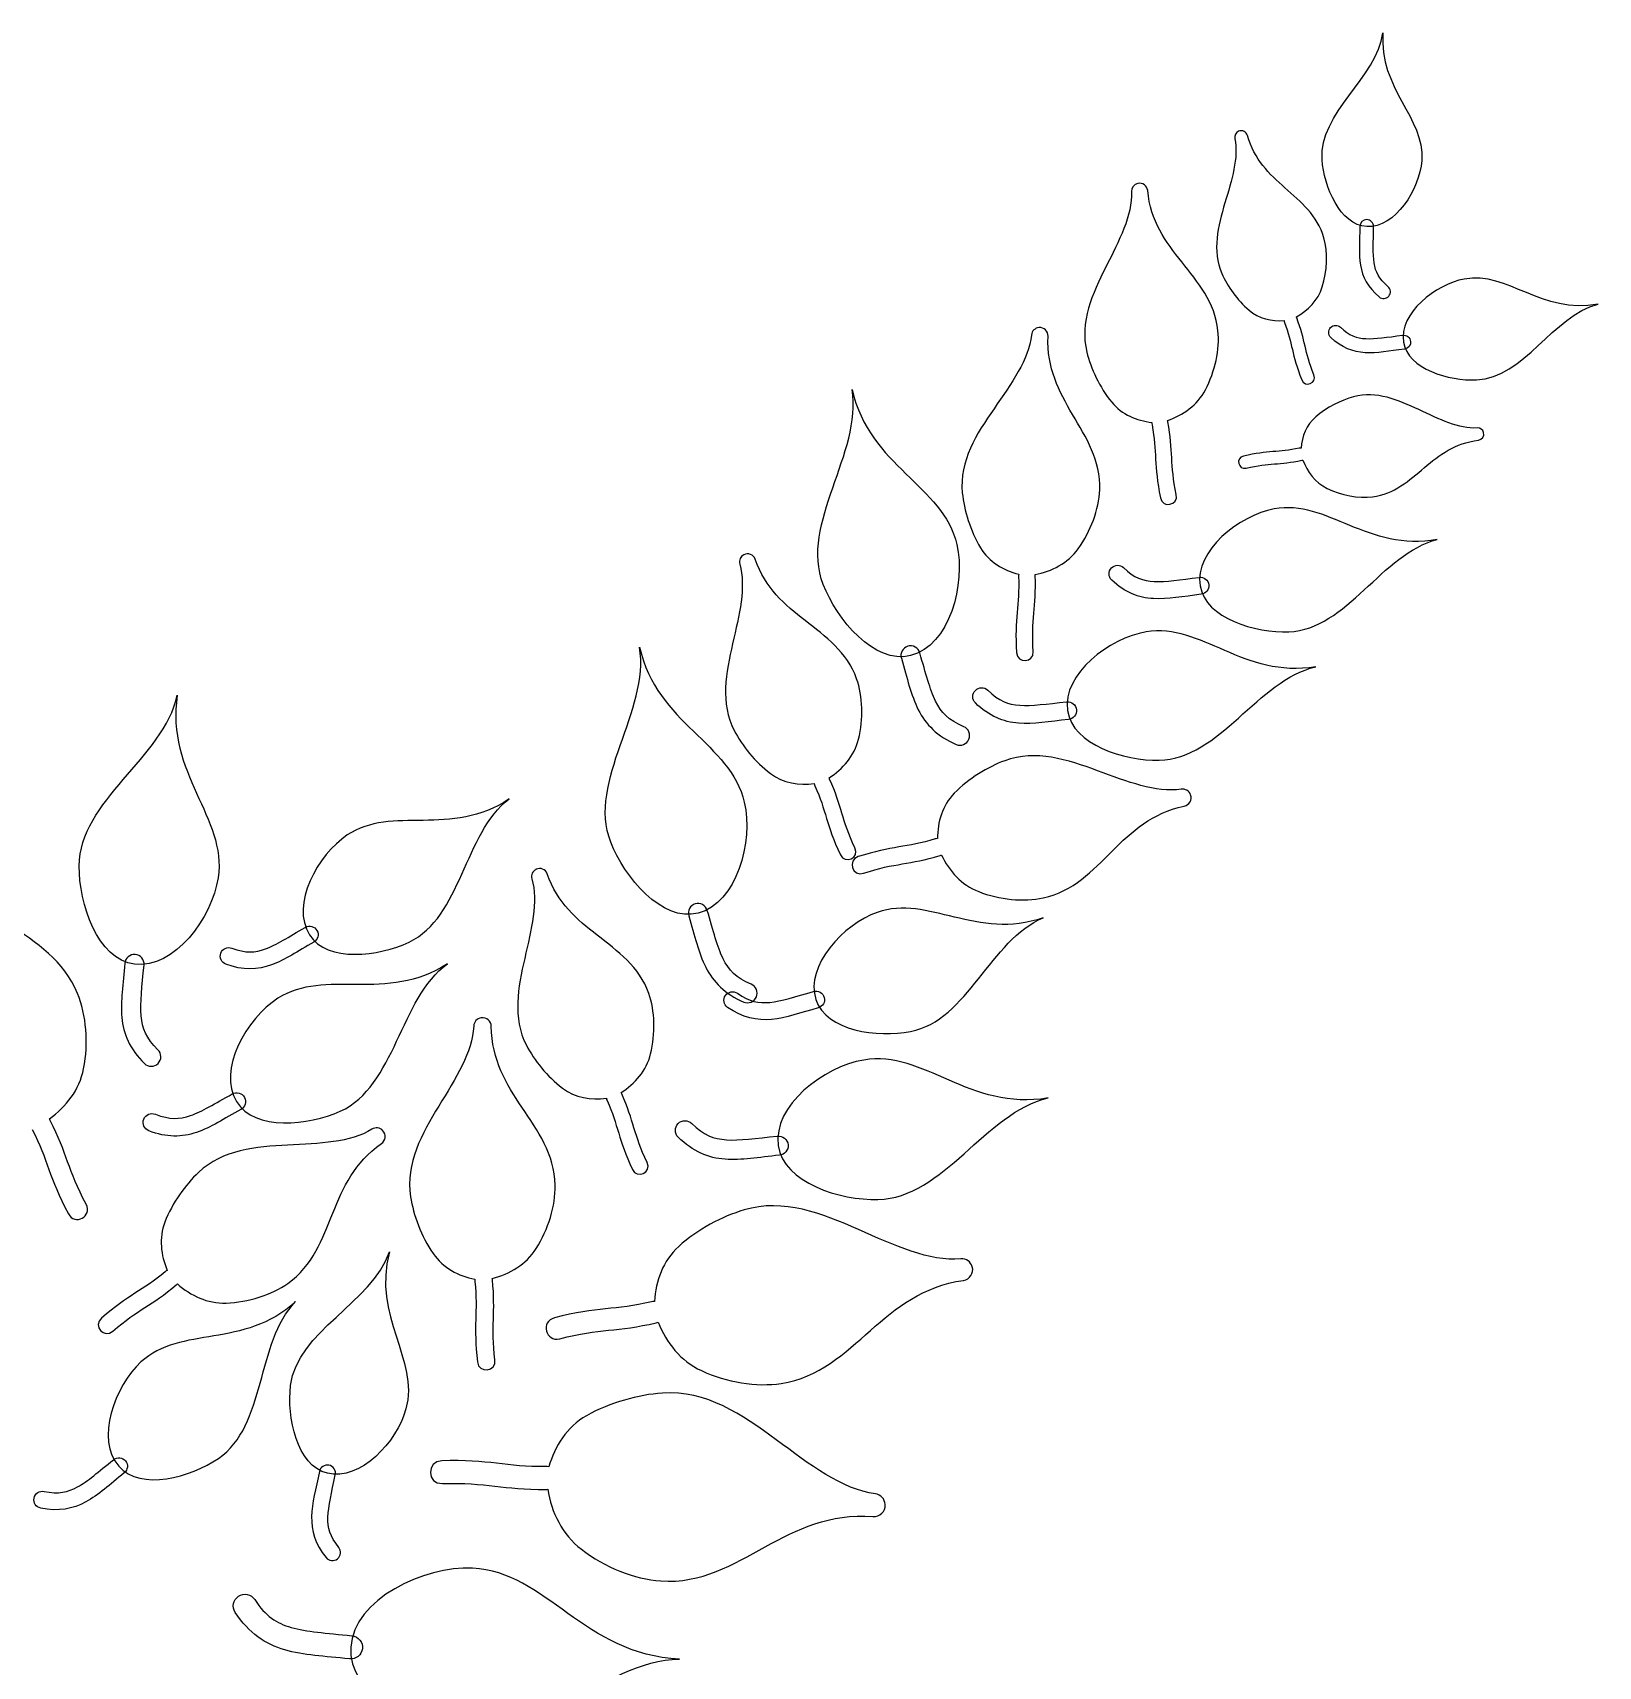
# Model space of a CAD drawing. Extents: x 5.1 to 86.3, y 5.1 to 86.3.
# Drawn here: x 55.47 to 61.68, y 69.31 to 75.78 of the extents above; entities that cross this region are included whole.
import ezdxf

# ---------------------------------------------------------------- set-up
doc = ezdxf.new("R2010")
doc.units = 0
doc.layers.add('View004', color=7, linetype='CONTINUOUS')

msp = doc.modelspace()

# ---------------------------------------------------------------- linework, layer by layer
at = {"layer": 'View004', "color": 1}
for p, q in [((60.251812, 75.391269), (60.251841, 75.391215)), ((59.852676, 75.18457), (59.852696, 75.184593)), ((60.759249, 75.04108), (60.759249, 75.04108)), ((60.759267, 75.013434), (60.759267, 75.013434)), ((59.461312, 74.613574), (59.461334, 74.613615)), ((60.90508, 74.55566), (60.90508, 74.55566)), ((60.933115, 74.558711), (60.933115, 74.558711)), ((61.222389, 74.197835), (61.222364, 74.197814)), ((58.29214, 73.713975), (58.292203, 73.713959)), ((60.09956, 73.590713), (60.09956, 73.590713)), ((60.133686, 73.594428), (60.133686, 73.594428)), ((58.941074, 73.351285), (58.941074, 73.351285)), ((58.952548, 73.314324), (58.952548, 73.314324)), ((59.574169, 73.096293), (59.574169, 73.096293)), ((59.609828, 73.099525), (59.609828, 73.099525)), ((60.061854, 72.762684), (60.061882, 72.762634)), ((57.468673, 72.467659), (57.468736, 72.467643)), ((58.099223, 72.330955), (58.099223, 72.330955)), ((58.110697, 72.293993), (58.110697, 72.293993)), ((56.6011, 72.225472), (56.6011, 72.225472)), ((56.571181, 72.208641), (56.571181, 72.208641)), ((55.878161, 72.091969), (55.878161, 72.091969)), ((55.880996, 72.130566), (55.880996, 72.130566)), ((58.61055, 71.960544), (58.61055, 71.960544)), ((58.577387, 71.951676), (58.577387, 71.951676)), ((57.251738, 71.879605), (57.251767, 71.879611)), ((56.282456, 71.547487), (56.282456, 71.547487)), ((56.313974, 71.564477), (56.313974, 71.564477)), ((56.862044, 71.432519), (56.862064, 71.432418)), ((58.428585, 71.37331), (58.428585, 71.37331)), ((58.467345, 71.376823), (58.467345, 71.376823)), ((59.196963, 70.893539), (59.196947, 70.893512)), ((55.815882, 70.103175), (55.815882, 70.103175)), ((55.842888, 70.124365), (55.842888, 70.124365)), ((56.648451, 70.107597), (56.648451, 70.107597)), ((56.642309, 70.075516), (56.642309, 70.075516)), ((58.852092, 69.951712), (58.852108, 69.951659)), ((56.734726, 69.386283), (56.734726, 69.386283)), ((56.781133, 69.380677), (56.781133, 69.380677))]:
    msp.add_line(p, q, dxfattribs=at)
for points in [[(60.582688, 75.278845), (60.56969, 75.464238), (60.799161, 75.600874), (60.823727, 75.781594)], [(60.823727, 75.781594), (60.806743, 75.558115), (60.989725, 75.447084), (60.977243, 75.274809)], [(60.251841, 75.391215), (60.240396, 75.386275), (60.234027, 75.373925), (60.236702, 75.361742)], [(60.28706, 75.374268), (60.28288, 75.38943), (60.266274, 75.397418), (60.251812, 75.391269)], [(60.236702, 75.361742), (60.252966, 75.286373), (60.224542, 75.198637), (60.197554, 75.107098)], [(60.435427, 75.166857), (60.373092, 75.222017), (60.313793, 75.278347), (60.28706, 75.374268)], [(60.759267, 75.013434), (60.65316, 75.019172), (60.590119, 75.172844), (60.582688, 75.278845)], [(60.977243, 75.274809), (60.969047, 75.161659), (60.872547, 75.007308), (60.759267, 75.013434)], [(59.828004, 75.152209), (59.831348, 75.057492), (59.778011, 74.957483), (59.725553, 74.852559)], [(59.852696, 75.184593), (59.837777, 75.181097), (59.827403, 75.167531), (59.828004, 75.152209)], [(59.891657, 75.156374), (59.889833, 75.175625), (59.871517, 75.188887), (59.852676, 75.18457)], [(60.026317, 74.873316), (59.962819, 74.953539), (59.903256, 75.034527), (59.891657, 75.156374)], [(60.58954, 74.969614), (60.564544, 75.058148), (60.497762, 75.111698), (60.435427, 75.166857)], [(60.197554, 75.107098), (60.170567, 75.015558), (60.145168, 74.91865), (60.18566, 74.827412)], [(60.732016, 75.013926), (60.731255, 74.954738), (60.72711, 74.906388), (60.73472, 74.860683)], [(60.759249, 75.04108), (60.744244, 75.041069), (60.732071, 75.028931), (60.732016, 75.013926)], [(60.778709, 75.032772), (60.773606, 75.03805), (60.76659, 75.041045), (60.759249, 75.04108)], [(60.78636, 75.013045), (60.78657, 75.020383), (60.783812, 75.027495), (60.778709, 75.032772)], [(60.788775, 74.869486), (60.782795, 74.905515), (60.785568, 74.952122), (60.78636, 75.013045)], [(60.583232, 74.77469), (60.603532, 74.838948), (60.606048, 74.911153), (60.58954, 74.969614)], [(60.170131, 74.601319), (60.159035, 74.713852), (60.089812, 74.793092), (60.026317, 74.873316)], [(60.843459, 74.776727), (60.807258, 74.807277), (60.794745, 74.833457), (60.788775, 74.869486)], [(59.725553, 74.852559), (59.673098, 74.747635), (59.621406, 74.63587), (59.650663, 74.516714)], [(60.18566, 74.827412), (60.207913, 74.777259), (60.245822, 74.722565), (60.293091, 74.682224)], [(60.73472, 74.860683), (60.742289, 74.81498), (60.763951, 74.772439), (60.808205, 74.735093)], [(61.145902, 74.805702), (61.032082, 74.784828), (60.88629, 74.669842), (60.90508, 74.55566)], [(61.676808, 74.706314), (61.452094, 74.664278), (61.319196, 74.837487), (61.145902, 74.805702)], [(60.480743, 74.656132), (60.527103, 74.682322), (60.566301, 74.721104), (60.583232, 74.77469)], [(60.808205, 74.735093), (60.819701, 74.725358), (60.836913, 74.726786), (60.846649, 74.738283)], [(60.846649, 74.738283), (60.856384, 74.749779), (60.854956, 74.766991), (60.843459, 74.776727)], [(60.293091, 74.682224), (60.332391, 74.648685), (60.382429, 74.637764), (60.432027, 74.640887)], [(61.193804, 74.406086), (61.383229, 74.413492), (61.496293, 74.661338), (61.676808, 74.706314)], [(59.461334, 74.613615), (59.445557, 74.612247), (59.432963, 74.599821), (59.431352, 74.584051)], [(59.497116, 74.579055), (59.498104, 74.59902), (59.481216, 74.615261), (59.461312, 74.613574)], [(60.432027, 74.640887), (60.432347, 74.638455), (60.432863, 74.636099), (60.433775, 74.633819)], [(60.433775, 74.633819), (60.465269, 74.55002), (60.4621, 74.506334), (60.501779, 74.406853)], [(60.482491, 74.6518), (60.482046, 74.65332), (60.481503, 74.654688), (60.480743, 74.656132)], [(60.550161, 74.425936), (60.512822, 74.519516), (60.516349, 74.561618), (60.482491, 74.6518)], [(60.61742, 74.574375), (60.606272, 74.584952), (60.605809, 74.602562), (60.616385, 74.61371)], [(60.616385, 74.61371), (60.626961, 74.624858), (60.644572, 74.625321), (60.65572, 74.614745)], [(60.65572, 74.614745), (60.690717, 74.58143), (60.718652, 74.57165), (60.755846, 74.569597)], [(59.431352, 74.584051), (59.421039, 74.486604), (59.351883, 74.391986), (59.282939, 74.292205)], [(59.593828, 74.269739), (59.540491, 74.361086), (59.491284, 74.452643), (59.497116, 74.579055)], [(60.120343, 74.366824), (60.158807, 74.440187), (60.177465, 74.52701), (60.170131, 74.601319)], [(60.752922, 74.51381), (60.705741, 74.51641), (60.660201, 74.53365), (60.61742, 74.574375)], [(60.755846, 74.569597), (60.793042, 74.567534), (60.839992, 74.57552), (60.901677, 74.583088)], [(60.901677, 74.583088), (60.909094, 74.584116), (60.916613, 74.582109), (60.92253, 74.577521)], [(60.90508, 74.55566), (60.92268, 74.448709), (61.085497, 74.401851), (61.193804, 74.406086)], [(60.933115, 74.558711), (60.934769, 74.543496), (60.923813, 74.529805), (60.908605, 74.528084)], [(60.92253, 74.577521), (60.928448, 74.572933), (60.932264, 74.566151), (60.933115, 74.558711)], [(59.650663, 74.516714), (59.666745, 74.451217), (59.700777, 74.376838), (59.749249, 74.3178)], [(60.908605, 74.528084), (60.848675, 74.52074), (60.800111, 74.511169), (60.752922, 74.51381)], [(60.501779, 74.406853), (60.514046, 74.373572), (60.563917, 74.393241), (60.550161, 74.425936)], [(58.606509, 73.596097), (58.512347, 73.838618), (58.762604, 74.116361), (58.720608, 74.36819)], [(58.720608, 74.36819), (58.790451, 74.062324), (59.081115, 73.989638), (59.135773, 73.754106)], [(59.970688, 74.245539), (60.032454, 74.267199), (60.088266, 74.305647), (60.120343, 74.366824)], [(60.965795, 74.288459), (60.884474, 74.326497), (60.797933, 74.363813), (60.707355, 74.339052)], [(59.282939, 74.292205), (59.213992, 74.192424), (59.144843, 74.085528), (59.157478, 73.959305)], [(59.749249, 74.3178), (59.789544, 74.268719), (59.84773, 74.24468), (59.908419, 74.237734)], [(60.707355, 74.339052), (60.657567, 74.325441), (60.60134, 74.297921), (60.557139, 74.259657)], [(61.197094, 74.216062), (61.124697, 74.211578), (61.047117, 74.250421), (60.965795, 74.288459)], [(59.701517, 73.970417), (59.706533, 74.087223), (59.647169, 74.178393), (59.593828, 74.269739)], [(59.908419, 74.237734), (59.908286, 74.23477), (59.9084, 74.23173), (59.908992, 74.228773)], [(59.908992, 74.228773), (59.928972, 74.120565), (59.91568, 74.068391), (59.942181, 73.939437)], [(59.971828, 74.239991), (59.971611, 74.241891), (59.971229, 74.243715), (59.970688, 74.245539)], [(60.00485, 73.95206), (59.979915, 74.073367), (59.993291, 74.123547), (59.971828, 74.239991)], [(60.557139, 74.259657), (60.520393, 74.227851), (60.503164, 74.182851), (60.49906, 74.136281)], [(60.987723, 74.058775), (61.047831, 74.10895), (61.108604, 74.156143), (61.201595, 74.16745)], [(61.222364, 74.197814), (61.2194, 74.209161), (61.208806, 74.216822), (61.197094, 74.216062)], [(61.201595, 74.16745), (61.216286, 74.169198), (61.226067, 74.183509), (61.222389, 74.197835)], [(60.271519, 74.104497), (60.238832, 74.097809), (60.25008, 74.04863), (60.282433, 74.0568)], [(60.49222, 74.135665), (60.409832, 74.118215), (60.36965, 74.127335), (60.271519, 74.104497)], [(60.49906, 74.136281), (60.49678, 74.136324), (60.494424, 74.136176), (60.49222, 74.135665)], [(60.282433, 74.0568), (60.374744, 74.0783), (60.413402, 74.069066), (60.502061, 74.087815)], [(60.502061, 74.087815), (60.503505, 74.088019), (60.504949, 74.088348), (60.506317, 74.088803)], [(60.506317, 74.088803), (60.524124, 74.04198), (60.554653, 74.000048), (60.602097, 73.976728)], [(60.782496, 73.943318), (60.868371, 73.954057), (60.927613, 74.008595), (60.987723, 74.058775)], [(59.616483, 73.737613), (59.666521, 73.807123), (59.698231, 73.893285), (59.701517, 73.970417)], [(60.602097, 73.976728), (60.658991, 73.94876), (60.725791, 73.93622), (60.782496, 73.943318)], [(59.157478, 73.959305), (59.164394, 73.889924), (59.188455, 73.80884), (59.229488, 73.741364)], [(59.942181, 73.939437), (59.949826, 73.896512), (60.014419, 73.909531), (60.00485, 73.95206)], [(61.038967, 73.774101), (60.765428, 73.722931), (60.603654, 73.933775), (60.392707, 73.895084)], [(60.392707, 73.895084), (60.254156, 73.869674), (60.076688, 73.729705), (60.09956, 73.590713)], [(60.451017, 73.408641), (60.681599, 73.417655), (60.81923, 73.719353), (61.038967, 73.774101)], [(58.292203, 73.713959), (58.278539, 73.707043), (58.271676, 73.691387), (58.275894, 73.676643)], [(58.336691, 73.695826), (58.330383, 73.714104), (58.309415, 73.722632), (58.29214, 73.713975)], [(59.135773, 73.754106), (59.171674, 73.599409), (59.106562, 73.353048), (58.952548, 73.314324)], [(59.229488, 73.741364), (59.263604, 73.685268), (59.319672, 73.652204), (59.380786, 73.636277)], [(59.445667, 73.635208), (59.512037, 73.648402), (59.574758, 73.679653), (59.616483, 73.737613)], [(58.275894, 73.676643), (58.301627, 73.585427), (58.273462, 73.475616), (58.247417, 73.361246)], [(58.534627, 73.452769), (58.453922, 73.515651), (58.376851, 73.580205), (58.336691, 73.695826)], [(59.749398, 73.613495), (59.735828, 73.626369), (59.735264, 73.647807), (59.748138, 73.661377)], [(59.748138, 73.661377), (59.761012, 73.674947), (59.78245, 73.675511), (59.79602, 73.662636)], [(59.79602, 73.662636), (59.83862, 73.622083), (59.872625, 73.610178), (59.917901, 73.607679)], [(58.952548, 73.314324), (58.808288, 73.278052), (58.660347, 73.457431), (58.606509, 73.596097)], [(59.380069, 73.62702), (59.384781, 73.51335), (59.363622, 73.461875), (59.372005, 73.326022)], [(59.380786, 73.636277), (59.380215, 73.633237), (59.379874, 73.630121), (59.380069, 73.62702)], [(59.437996, 73.329822), (59.4301, 73.457618), (59.451076, 73.507041), (59.446029, 73.629356)], [(59.446029, 73.629356), (59.446083, 73.631332), (59.445962, 73.633308), (59.445667, 73.635208)], [(59.914342, 73.539771), (59.856909, 73.542935), (59.801474, 73.563922), (59.749398, 73.613495)], [(59.917901, 73.607679), (59.963179, 73.605167), (60.02033, 73.614889), (60.095418, 73.624101)], [(60.095418, 73.624101), (60.104446, 73.625353), (60.113598, 73.62291), (60.120802, 73.617324)], [(60.09956, 73.590713), (60.120984, 73.460525), (60.319178, 73.403485), (60.451017, 73.408641)], [(60.133686, 73.594428), (60.1357, 73.575906), (60.122364, 73.559241), (60.103851, 73.557146)], [(60.120802, 73.617324), (60.128005, 73.611739), (60.13265, 73.603484), (60.133686, 73.594428)], [(60.103851, 73.557146), (60.030899, 73.548206), (59.971783, 73.536555), (59.914342, 73.539771)], [(58.738832, 73.222628), (58.701371, 73.329321), (58.615333, 73.389888), (58.534627, 73.452769)], [(60.557322, 73.26988), (60.271087, 73.22166), (60.106339, 73.44459), (59.885615, 73.408207)], [(59.885615, 73.408207), (59.740643, 73.384313), (59.552929, 73.241677), (59.574169, 73.096293)], [(57.764659, 72.575766), (57.670497, 72.818287), (57.920754, 73.09603), (57.878757, 73.34786)], [(57.878757, 73.34786), (57.9486, 73.041993), (58.239265, 72.969308), (58.293922, 72.733776)], [(58.247417, 73.361246), (58.221333, 73.246876), (58.197614, 73.126041), (58.254257, 73.017221)], [(58.941074, 73.351285), (58.921014, 73.345056), (58.909764, 73.323783), (58.915905, 73.303697)], [(58.970536, 73.348236), (58.961527, 73.353179), (58.950904, 73.354278), (58.941074, 73.351285)], [(58.988937, 73.325024), (58.98618, 73.334924), (58.979546, 73.343292), (58.970536, 73.348236)], [(59.051622, 73.134061), (59.028704, 73.179762), (59.013109, 73.243232), (58.988937, 73.325024)], [(59.372005, 73.326022), (59.373601, 73.280977), (59.441606, 73.284913), (59.437996, 73.329822)], [(58.915905, 73.303697), (58.9394, 73.224236), (58.953882, 73.157867), (58.982987, 73.099903)], [(59.937278, 72.8998), (60.177921, 72.904865), (60.327129, 73.216916), (60.557322, 73.26988)], [(58.746052, 72.983016), (58.766025, 73.063408), (58.763562, 73.152178), (58.738832, 73.222628)], [(59.209001, 73.176597), (59.222682, 73.190507), (59.24505, 73.190692), (59.25896, 73.17701)], [(55.659111, 72.480756), (55.660144, 72.740914), (55.994626, 72.907921), (56.047616, 73.157668)], [(56.047616, 73.157668), (56.000786, 72.847444), (56.244747, 72.673513), (56.2095, 72.434305)], [(59.163161, 73.032672), (59.1021, 73.058531), (59.074527, 73.088357), (59.051622, 73.134061)], [(59.209414, 73.126638), (59.195504, 73.14032), (59.195319, 73.162687), (59.209001, 73.176597)], [(59.380047, 73.046648), (59.32021, 73.051029), (59.262792, 73.073958), (59.209414, 73.126638)], [(59.25896, 73.17701), (59.302625, 73.133916), (59.337865, 73.120861), (59.385036, 73.117403)], [(59.385036, 73.117403), (59.432209, 73.113932), (59.491995, 73.122996), (59.570477, 73.131191)], [(59.570477, 73.131191), (59.579916, 73.132327), (59.589415, 73.129606), (59.596822, 73.123646)], [(59.596822, 73.123646), (59.604229, 73.117686), (59.608918, 73.108989), (59.609828, 73.099525)], [(58.982987, 73.099903), (59.012036, 73.041924), (59.05862, 72.99401), (59.133262, 72.9624)], [(59.578013, 73.061205), (59.501763, 73.053253), (59.439892, 73.042215), (59.380047, 73.046648)], [(59.574169, 73.096293), (59.594063, 72.960117), (59.799686, 72.896903), (59.937278, 72.8998)], [(59.609828, 73.099525), (59.61158, 73.080171), (59.597359, 73.063042), (59.578013, 73.061205)], [(58.254257, 73.017221), (58.285409, 72.957409), (58.336109, 72.893217), (58.397195, 72.847356)], [(59.183348, 72.982587), (59.191604, 73.001992), (59.182566, 73.024416), (59.163161, 73.032672)], [(58.629422, 72.829705), (58.684287, 72.865387), (58.729395, 72.915978), (58.746052, 72.983016)], [(59.133262, 72.9624), (59.152667, 72.954144), (59.175091, 72.963181), (59.183348, 72.982587)], [(59.692672, 72.858333), (59.574526, 72.901668), (59.449179, 72.943359), (59.325667, 72.897876)], [(59.325667, 72.897876), (59.257776, 72.872872), (59.182568, 72.827667), (59.125448, 72.768914)], [(58.397195, 72.847356), (58.447978, 72.809226), (58.510206, 72.799673), (58.570811, 72.807311)], [(58.570811, 72.807311), (58.571389, 72.804347), (58.572255, 72.801459), (58.573471, 72.798738)], [(58.573471, 72.798738), (58.618539, 72.698353), (58.618007, 72.644518), (58.67432, 72.525523)], [(58.631854, 72.824537), (58.631194, 72.826361), (58.63041, 72.828033), (58.629422, 72.829705)], [(58.732209, 72.552647), (58.679222, 72.664583), (58.680316, 72.716503), (58.631854, 72.824537)], [(60.024399, 72.785069), (59.923833, 72.770112), (59.810817, 72.814998), (59.692672, 72.858333)], [(57.362864, 72.746558), (57.131463, 72.591976), (56.899828, 72.722249), (56.721074, 72.603747)], [(56.965917, 72.17939), (57.174392, 72.278324), (57.18234, 72.609836), (57.362864, 72.746558)], [(58.293922, 72.733776), (58.329824, 72.579079), (58.264711, 72.332717), (58.110697, 72.293993)], [(59.125448, 72.768914), (59.077956, 72.720069), (59.059313, 72.655157), (59.059192, 72.589628)], [(60.061882, 72.762634), (60.05641, 72.778115), (60.040655, 72.787547), (60.024399, 72.785069)], [(60.036478, 72.717753), (60.056785, 72.721933), (60.068717, 72.743129), (60.061854, 72.762684)], [(59.750886, 72.54024), (59.82879, 72.617551), (59.907977, 72.690768), (60.036478, 72.717753)], [(56.721074, 72.603747), (56.603668, 72.525917), (56.495511, 72.327451), (56.571181, 72.208641)], [(58.110697, 72.293993), (57.966438, 72.257722), (57.818497, 72.437101), (57.764659, 72.575766)], [(58.67432, 72.525523), (58.691929, 72.485638), (58.751591, 72.513599), (58.732209, 72.552647)], [(59.049707, 72.587956), (58.936751, 72.553673), (58.879539, 72.561569), (58.745248, 72.517854)], [(59.059192, 72.589628), (59.056, 72.589412), (59.052808, 72.588927), (59.049707, 72.587956)], [(59.478186, 72.354296), (59.596819, 72.379627), (59.672984, 72.462927), (59.750886, 72.54024)], [(55.878161, 72.091969), (55.730628, 72.110956), (55.658519, 72.332007), (55.659111, 72.480756)], [(57.513225, 72.44951), (57.506917, 72.467788), (57.485948, 72.476315), (57.468673, 72.467659)], [(58.745248, 72.517854), (58.700408, 72.504554), (58.72203, 72.437257), (58.766232, 72.452562)], [(58.766232, 72.452562), (58.892556, 72.493693), (58.947654, 72.485463), (59.069211, 72.522315)], [(59.069211, 72.522315), (59.071187, 72.522773), (59.073163, 72.523379), (59.074987, 72.524215)], [(59.074987, 72.524215), (59.105485, 72.460975), (59.153172, 72.406086), (59.222236, 72.379231)], [(56.2095, 72.434305), (56.186353, 72.277193), (56.035669, 72.071698), (55.878161, 72.091969)], [(57.452427, 72.430327), (57.47816, 72.33911), (57.449995, 72.2293), (57.42395, 72.11493)], [(57.468736, 72.467643), (57.455072, 72.460727), (57.448209, 72.445071), (57.452427, 72.430327)], [(57.711161, 72.206452), (57.630455, 72.269335), (57.553385, 72.333888), (57.513225, 72.44951)], [(59.477909, 72.275985), (59.215354, 72.183756), (59.023357, 72.367503), (58.820763, 72.297139)], [(59.222236, 72.379231), (59.305059, 72.34703), (59.399852, 72.337561), (59.478186, 72.354296)], [(58.099223, 72.330955), (58.079164, 72.324725), (58.067914, 72.303453), (58.074055, 72.283366)], [(58.074055, 72.283366), (58.09755, 72.203905), (58.112032, 72.137537), (58.141137, 72.079572)], [(58.128686, 72.327905), (58.119677, 72.332848), (58.109054, 72.333948), (58.099223, 72.330955)], [(58.147087, 72.304693), (58.14433, 72.314593), (58.137695, 72.322962), (58.128686, 72.327905)], [(58.209772, 72.11373), (58.186853, 72.159431), (58.171259, 72.222902), (58.147087, 72.304693)], [(58.820763, 72.297139), (58.687698, 72.250926), (58.533615, 72.085562), (58.577387, 71.951676)], [(55.652418, 71.976244), (55.598929, 72.106847), (55.48784, 72.176866), (55.383244, 72.250109)], [(56.397478, 72.152828), (56.440098, 72.168318), (56.488827, 72.199724), (56.554248, 72.237712)], [(56.554248, 72.237712), (56.562057, 72.242413), (56.571433, 72.243764), (56.580252, 72.24146)], [(56.580252, 72.24146), (56.589071, 72.239156), (56.596587, 72.233392), (56.6011, 72.225472)], [(56.6011, 72.225472), (56.610232, 72.209233), (56.604521, 72.188667), (56.588323, 72.179463)], [(58.952472, 71.82525), (59.178993, 71.869274), (59.269072, 72.188413), (59.477909, 72.275985)], [(56.220274, 72.135466), (56.226777, 72.153005), (56.246267, 72.161951), (56.263805, 72.155448)], [(56.263805, 72.155448), (56.318918, 72.134906), (56.354865, 72.137327), (56.397478, 72.152828)], [(56.588323, 72.179463), (56.524759, 72.142564), (56.474982, 72.108612), (56.420901, 72.088988)], [(56.571181, 72.208641), (56.642059, 72.097356), (56.846719, 72.122822), (56.965917, 72.17939)], [(57.915365, 71.976311), (57.877905, 72.083005), (57.791866, 72.143571), (57.711161, 72.206452)], [(55.84017, 72.095476), (55.832984, 72.012926), (55.822196, 71.945858), (55.828091, 71.881265)], [(55.880996, 72.130566), (55.860048, 72.132102), (55.841798, 72.116417), (55.84017, 72.095476)], [(55.907303, 72.116955), (55.900725, 72.12485), (55.89124, 72.129757), (55.880996, 72.130566)], [(55.904464, 71.887962), (55.899842, 71.938878), (55.908534, 72.003656), (55.915943, 72.088623)], [(55.915943, 72.088623), (55.916996, 72.098845), (55.913881, 72.10906), (55.907303, 72.116955)], [(56.240255, 72.091935), (56.222716, 72.098438), (56.21377, 72.117928), (56.220274, 72.135466)], [(56.420901, 72.088988), (56.366848, 72.06932), (56.307626, 72.066825), (56.240255, 72.091935)], [(57.118216, 72.093589), (56.873982, 71.936729), (56.63486, 72.076946), (56.44621, 71.956722)], [(56.693575, 71.509557), (56.912853, 71.608814), (56.927377, 71.954398), (57.118216, 72.093589)], [(57.42395, 72.11493), (57.397866, 72.00056), (57.374154, 71.879725), (57.43079, 71.770905)], [(58.321311, 72.012342), (58.26025, 72.0382), (58.232676, 72.068026), (58.209772, 72.11373)], [(58.141137, 72.079572), (58.170186, 72.021593), (58.216769, 71.97368), (58.291412, 71.942069)], [(55.676685, 71.678042), (55.696467, 71.779518), (55.68775, 71.890007), (55.652418, 71.976244)], [(56.44621, 71.956722), (56.322303, 71.877761), (56.205774, 71.672816), (56.282456, 71.547487)], [(57.922585, 71.7367), (57.942558, 71.817092), (57.940095, 71.905862), (57.915365, 71.976311)], [(58.22784, 71.920866), (58.212468, 71.931523), (58.208646, 71.952625), (58.219303, 71.967997)], [(58.219303, 71.967997), (58.229961, 71.983369), (58.251062, 71.987191), (58.266434, 71.976534)], [(58.266434, 71.976534), (58.314714, 71.942941), (58.350135, 71.936353), (58.395264, 71.940778)], [(58.291412, 71.942069), (58.310817, 71.933813), (58.333241, 71.942851), (58.341497, 71.962256)], [(58.341497, 71.962256), (58.349754, 71.981661), (58.340716, 72.004085), (58.321311, 72.012342)], [(58.395264, 71.940778), (58.440396, 71.945191), (58.4954, 71.963503), (58.568209, 71.984043)], [(58.568209, 71.984043), (58.576942, 71.986655), (58.586359, 71.985634), (58.594329, 71.981211)], [(58.61055, 71.960544), (58.615361, 71.942545), (58.604718, 71.924043), (58.586741, 71.919153)], [(58.594329, 71.981211), (58.602298, 71.976788), (58.608147, 71.969336), (58.61055, 71.960544)], [(58.402087, 71.87312), (58.344842, 71.867502), (58.286858, 71.879801), (58.22784, 71.920866)], [(58.586741, 71.919153), (58.516001, 71.899207), (58.459349, 71.87869), (58.402087, 71.87312)], [(58.577387, 71.951676), (58.618387, 71.826268), (58.822956, 71.800077), (58.952472, 71.82525)], [(55.828091, 71.881265), (55.83393, 71.81668), (55.859769, 71.755051), (55.917684, 71.698337)], [(55.971208, 71.752811), (55.92383, 71.799205), (55.909071, 71.837048), (55.904464, 71.887962)], [(57.221975, 71.846597), (57.217111, 71.74323), (57.150026, 71.63922), (57.083484, 71.529781)], [(57.251767, 71.879611), (57.235222, 71.877179), (57.222705, 71.863324), (57.221975, 71.846597)], [(57.291608, 71.845413), (57.291399, 71.866518), (57.272623, 71.882599), (57.251738, 71.879605)], [(57.412614, 71.525274), (57.350758, 71.61829), (57.293244, 71.711784), (57.291608, 71.845413)], [(57.43079, 71.770905), (57.461942, 71.711093), (57.512642, 71.646901), (57.573728, 71.601039)], [(55.917684, 71.698337), (55.932727, 71.683557), (55.956903, 71.68377), (55.971683, 71.698813)], [(55.971683, 71.698813), (55.986463, 71.713855), (55.98625, 71.738031), (55.971208, 71.752811)], [(57.805955, 71.583388), (57.86082, 71.61907), (57.905928, 71.669662), (57.922585, 71.7367)], [(58.76711, 71.712344), (58.609534, 71.686372), (58.405499, 71.531334), (58.428585, 71.37331)], [(59.497221, 71.561989), (59.186099, 71.509577), (59.007026, 71.75189), (58.76711, 71.712344)], [(55.541067, 71.479527), (55.607187, 71.527498), (55.660188, 71.593423), (55.676685, 71.678042)], [(56.100252, 71.492546), (56.144992, 71.507899), (56.196401, 71.539736), (56.265342, 71.578123)], [(56.265342, 71.578123), (56.273575, 71.582878), (56.283378, 71.584111), (56.292532, 71.581543)], [(56.292532, 71.581543), (56.301686, 71.578974), (56.309417, 71.572821), (56.313974, 71.564477)], [(57.573728, 71.601039), (57.624511, 71.56291), (57.686739, 71.553357), (57.747344, 71.560995)], [(57.808387, 71.57822), (57.807727, 71.580044), (57.806943, 71.581716), (57.805955, 71.583388)], [(57.908742, 71.306331), (57.855755, 71.418267), (57.856849, 71.470186), (57.808387, 71.57822)], [(55.915119, 71.477773), (55.922231, 71.495941), (55.942725, 71.504904), (55.960893, 71.497792)], [(56.299784, 71.516734), (56.232799, 71.479448), (56.180249, 71.444976), (56.123479, 71.425527)], [(56.282456, 71.547487), (56.354281, 71.430095), (56.5682, 71.452804), (56.693575, 71.509557)], [(56.313974, 71.564477), (56.323193, 71.54737), (56.31685, 71.526029), (56.299784, 71.516734)], [(57.083484, 71.529781), (57.016946, 71.420342), (56.950625, 71.303389), (56.971719, 71.171097)], [(57.544578, 71.216348), (57.542678, 71.339797), (57.474468, 71.432258), (57.412614, 71.525274)], [(57.747344, 71.560995), (57.747922, 71.558031), (57.748788, 71.555143), (57.750004, 71.552422)], [(57.750004, 71.552422), (57.795072, 71.452037), (57.79454, 71.398202), (57.850853, 71.279207)], [(58.823265, 71.159732), (59.084832, 71.165237), (59.247013, 71.504421), (59.497221, 71.561989)], [(55.544411, 71.473295), (55.543499, 71.475499), (55.542359, 71.477551), (55.541067, 71.479527)], [(55.686799, 71.140785), (55.613634, 71.276935), (55.611688, 71.34172), (55.544411, 71.473295)], [(55.935138, 71.431998), (55.91697, 71.43911), (55.908007, 71.459604), (55.915119, 71.477773)], [(55.960893, 71.497792), (56.017984, 71.475333), (56.055519, 71.477182), (56.100252, 71.492546)], [(56.818775, 71.438346), (56.732186, 71.385055), (56.610624, 71.381901), (56.484955, 71.375304)], [(56.862064, 71.432418), (56.850907, 71.444487), (56.832751, 71.44698), (56.818775, 71.438346)], [(58.032115, 71.406293), (58.016996, 71.421164), (58.016795, 71.445476), (58.031666, 71.460596)], [(58.031666, 71.460596), (58.046538, 71.475715), (58.07085, 71.475916), (58.085969, 71.461045)], [(58.085969, 71.461045), (58.133431, 71.414204), (58.171735, 71.400013), (58.223008, 71.396255)], [(55.473281, 71.437419), (55.535844, 71.315161), (55.538603, 71.248025), (55.61637, 71.103287)], [(56.123479, 71.425527), (56.066737, 71.406032), (56.004928, 71.404543), (55.935138, 71.431998)], [(56.484955, 71.375304), (56.359286, 71.368692), (56.227641, 71.357763), (56.131954, 71.267386)], [(56.663529, 71.105735), (56.704767, 71.207447), (56.748798, 71.305899), (56.856344, 71.381227)], [(56.856344, 71.381227), (56.873361, 71.393083), (56.876013, 71.417228), (56.862044, 71.432519)], [(58.217585, 71.319349), (58.152545, 71.32411), (58.090134, 71.349033), (58.032115, 71.406293)], [(58.223008, 71.396255), (58.274282, 71.392482), (58.339266, 71.402334), (58.424572, 71.411241)], [(58.424572, 71.411241), (58.434832, 71.412476), (58.445156, 71.40952), (58.453208, 71.403041)], [(58.428585, 71.37331), (58.450209, 71.225293), (58.67371, 71.156583), (58.823265, 71.159732)], [(58.467345, 71.376823), (58.469249, 71.355786), (58.453791, 71.337167), (58.432763, 71.335171)], [(58.453208, 71.403041), (58.461259, 71.396562), (58.466356, 71.38711), (58.467345, 71.376823)], [(58.432763, 71.335171), (58.349884, 71.326528), (58.282633, 71.31453), (58.217585, 71.319349)], [(56.131954, 71.267386), (56.079355, 71.217712), (56.027976, 71.146576), (55.998551, 71.070098)], [(57.850853, 71.279207), (57.868462, 71.239322), (57.928124, 71.267282), (57.908742, 71.306331)], [(57.469269, 70.965681), (57.517742, 71.04204), (57.545865, 71.13483), (57.544578, 71.216348)], [(55.61637, 71.103287), (55.640857, 71.054693), (55.713441, 71.093339), (55.686799, 71.140785)], [(56.971719, 71.171097), (56.983309, 71.098381), (57.01364, 71.014379), (57.061059, 70.945769)], [(58.292646, 71.118454), (58.20636, 71.092636), (58.109419, 71.04228), (58.033905, 70.973693)], [(58.745596, 71.040959), (58.602149, 71.103933), (58.449627, 71.165424), (58.292646, 71.118454)], [(55.998551, 71.070098), (55.974087, 71.006516), (55.982462, 70.939501), (56.008112, 70.8792)], [(56.485882, 70.82756), (56.585004, 70.897487), (56.622292, 71.004023), (56.663529, 71.105735)], [(59.152107, 70.924292), (59.025996, 70.913477), (58.889043, 70.977986), (58.745596, 71.040959)], [(56.496595, 70.42282), (56.522839, 70.640821), (56.81954, 70.748203), (56.888326, 70.952408)], [(56.888326, 70.952408), (56.818805, 70.696901), (57.006362, 70.52729), (56.953479, 70.33019)], [(57.061059, 70.945769), (57.10048, 70.888731), (57.161625, 70.857328), (57.227035, 70.8443)], [(57.295494, 70.847201), (57.364647, 70.865197), (57.428851, 70.902004), (57.469269, 70.965681)], [(58.033905, 70.973693), (57.971122, 70.916671), (57.942942, 70.83746), (57.937726, 70.756049)], [(59.196947, 70.893512), (59.191323, 70.913181), (59.172498, 70.926108), (59.152107, 70.924292)], [(56.000049, 70.873956), (55.909664, 70.798032), (55.853953, 70.782803), (55.74766, 70.689815)], [(56.008112, 70.8792), (56.005224, 70.877756), (56.002488, 70.876008), (56.000049, 70.873956)], [(59.161957, 70.83967), (59.187516, 70.843318), (59.203978, 70.868702), (59.196963, 70.893539)], [(55.792621, 70.638021), (55.892604, 70.725505), (55.946503, 70.739593), (56.043786, 70.821264)], [(56.043786, 70.821264), (56.045458, 70.82248), (56.046978, 70.823772), (56.048346, 70.825292)], [(56.048346, 70.825292), (56.10125, 70.77913), (56.166674, 70.747409), (56.240735, 70.74987)], [(56.240735, 70.74987), (56.32955, 70.752834), (56.420434, 70.781372), (56.485882, 70.82756)], [(57.226849, 70.834496), (57.238834, 70.714951), (57.219705, 70.659379), (57.236881, 70.516673)], [(57.227035, 70.8443), (57.22662, 70.841032), (57.226471, 70.837764), (57.226849, 70.834496)], [(57.306216, 70.524767), (57.29002, 70.65901), (57.309104, 70.712406), (57.296237, 70.841045)], [(57.296237, 70.841045), (57.296172, 70.843097), (57.295924, 70.845149), (57.295494, 70.847201)], [(58.793388, 70.641182), (58.896159, 70.731222), (59.000209, 70.816074), (59.161957, 70.83967)], [(56.516412, 70.755382), (56.311251, 70.567363), (56.062479, 70.660841), (55.903857, 70.516499)], [(56.210469, 70.134378), (56.401445, 70.263907), (56.358814, 70.592763), (56.516412, 70.755382)], [(57.92581, 70.754681), (57.782812, 70.720816), (57.712336, 70.73505), (57.542101, 70.691115)], [(57.937726, 70.756049), (57.933698, 70.756029), (57.929701, 70.755674), (57.92581, 70.754681)], [(55.74766, 70.689815), (55.711658, 70.659955), (55.757996, 70.606581), (55.792621, 70.638021)], [(57.542101, 70.691115), (57.485359, 70.67805), (57.507027, 70.592766), (57.563122, 70.608362)], [(57.563122, 70.608362), (57.72326, 70.649706), (57.791083, 70.635221), (57.944967, 70.671617)], [(57.944967, 70.671617), (57.947475, 70.672032), (57.949907, 70.672681), (57.952339, 70.673517)], [(57.952339, 70.673517), (57.985346, 70.592581), (58.040355, 70.520698), (58.124092, 70.481992)], [(58.440184, 70.431224), (58.589543, 70.45353), (58.690619, 70.551143), (58.793388, 70.641182)], [(55.903857, 70.516499), (55.799672, 70.421697), (55.723001, 70.209075), (55.815882, 70.103175)], [(57.236881, 70.516673), (57.241365, 70.46928), (57.31279, 70.477617), (57.306216, 70.524767)], [(58.124092, 70.481992), (58.224511, 70.435578), (58.341559, 70.41648), (58.440184, 70.431224)], [(56.642309, 70.075516), (56.520478, 70.105825), (56.481589, 70.298175), (56.496595, 70.42282)], [(58.419825, 70.208314), (58.28616, 70.306531), (58.142776, 70.405314), (57.96972, 70.393059)], [(57.96972, 70.393059), (57.874599, 70.386295), (57.762796, 70.356693), (57.668922, 70.303278)], [(56.953479, 70.33019), (56.918748, 70.200734), (56.772378, 70.043157), (56.642309, 70.075516)], [(57.668922, 70.303278), (57.590875, 70.258872), (57.543451, 70.183537), (57.519248, 70.100624)], [(58.812892, 69.993824), (58.680088, 70.01179), (58.553489, 70.110097), (58.419825, 70.208314)], [(55.652705, 70.021559), (55.692469, 70.043359), (55.735846, 70.08182), (55.794719, 70.129328)], [(55.794719, 70.129328), (55.801721, 70.135163), (55.810781, 70.137926), (55.819849, 70.136992)], [(55.815882, 70.103175), (55.902881, 70.003981), (56.101276, 70.060318), (56.210469, 70.134378)], [(55.819849, 70.136992), (55.828916, 70.136058), (55.837222, 70.131505), (55.842888, 70.124365)], [(55.842888, 70.124365), (55.854387, 70.109707), (55.851875, 70.088511), (55.837267, 70.076947)], [(56.610802, 70.082161), (56.596725, 70.013658), (56.581139, 69.958484), (56.579781, 69.903757)], [(56.648451, 70.107597), (56.631039, 70.110928), (56.61421, 70.099558), (56.610802, 70.082161)], [(56.669178, 70.09362), (56.664433, 70.10088), (56.65696, 70.105919), (56.648451, 70.107597)], [(56.673657, 70.069025), (56.675537, 70.077492), (56.673923, 70.086359), (56.669178, 70.09362)], [(57.095457, 70.124982), (57.033814, 70.124596), (57.036489, 70.031468), (57.098041, 70.034619)], [(57.506616, 70.101992), (57.351037, 70.100016), (57.281508, 70.131046), (57.095457, 70.124982)], [(57.519248, 70.100624), (57.515144, 70.101536), (57.510872, 70.102068), (57.506616, 70.101992)], [(55.520192, 70.003791), (55.57779, 69.991882), (55.612949, 69.99975), (55.652705, 70.021559)], [(55.837267, 70.076947), (55.780064, 70.030799), (55.736038, 69.989663), (55.685577, 69.962031)], [(56.64446, 69.901922), (56.645552, 69.945058), (56.659158, 69.998516), (56.673657, 70.069025)], [(57.098041, 70.034619), (57.273059, 70.040319), (57.339789, 70.009691), (57.5072, 70.011736)], [(55.506588, 69.937433), (55.488264, 69.94119), (55.476455, 69.95909), (55.480211, 69.977414)], [(55.480211, 69.977414), (55.483967, 69.995738), (55.501867, 70.007548), (55.520192, 70.003791)], [(55.685577, 69.962031), (55.635149, 69.934361), (55.576998, 69.922876), (55.506588, 69.937433)], [(57.5072, 70.011736), (57.50986, 70.011584), (57.512596, 70.011672), (57.515233, 70.011997)], [(57.515233, 70.011997), (57.530631, 69.920742), (57.570858, 69.833757), (57.648437, 69.774413)], [(58.803475, 69.904144), (58.830729, 69.902016), (58.853605, 69.924436), (58.852092, 69.951712)], [(58.852108, 69.951659), (58.850816, 69.973289), (58.834385, 69.990989), (58.812892, 69.993824)], [(56.579781, 69.903757), (56.578375, 69.849043), (56.594025, 69.794857), (56.637046, 69.741662)], [(56.687231, 69.782109), (56.652038, 69.825624), (56.643356, 69.858789), (56.64446, 69.901922)], [(58.37678, 69.78423), (58.503775, 69.853511), (58.630895, 69.917141), (58.803475, 69.904144)], [(56.682362, 69.736793), (56.69622, 69.747962), (56.6984, 69.768251), (56.687231, 69.782109)], [(57.648437, 69.774413), (57.741469, 69.703246), (57.857998, 69.65647), (57.96331, 69.648912)], [(57.96331, 69.648912), (58.122791, 69.637444), (58.249785, 69.714949), (58.37678, 69.78423)], [(56.637046, 69.741662), (56.648215, 69.727804), (56.668504, 69.725624), (56.682362, 69.736793)], [(57.217452, 69.699488), (57.025856, 69.708547), (56.747287, 69.577681), (56.734726, 69.386283)], [(58.037226, 69.339582), (57.65865, 69.356138), (57.509165, 69.685699), (57.217452, 69.699488)], [(56.277349, 69.524566), (56.263325, 69.545828), (56.269193, 69.574434), (56.290456, 69.588458)], [(56.290456, 69.588458), (56.311718, 69.602482), (56.340324, 69.596614), (56.354348, 69.575351)], [(56.354348, 69.575351), (56.398332, 69.508419), (56.439757, 69.482135), (56.499034, 69.464848)], [(56.473356, 69.375882), (56.398161, 69.397804), (56.331117, 69.442746), (56.277349, 69.524566)], [(56.499034, 69.464848), (56.55831, 69.447543), (56.637108, 69.442798), (56.739537, 69.431842)], [(56.739537, 69.431842), (56.751897, 69.430716), (56.763281, 69.424651), (56.771111, 69.415021)], [(56.730058, 69.340439), (56.630546, 69.351097), (56.548546, 69.35389), (56.473356, 69.375882)], [(56.734726, 69.386283), (56.722961, 69.207007), (56.968215, 69.07019), (57.14466, 69.036339)], [(56.781133, 69.380677), (56.778088, 69.355492), (56.755257, 69.337505), (56.730058, 69.340439)], [(56.771111, 69.415021), (56.778941, 69.40539), (56.782554, 69.393008), (56.781133, 69.380677)], [(57.14466, 69.036339), (57.453255, 68.977132), (57.7289, 69.334788), (58.037226, 69.339582)]]:
    msp.add_open_spline(points, degree=3, dxfattribs=at)

doc.saveas('drawing.dxf')
